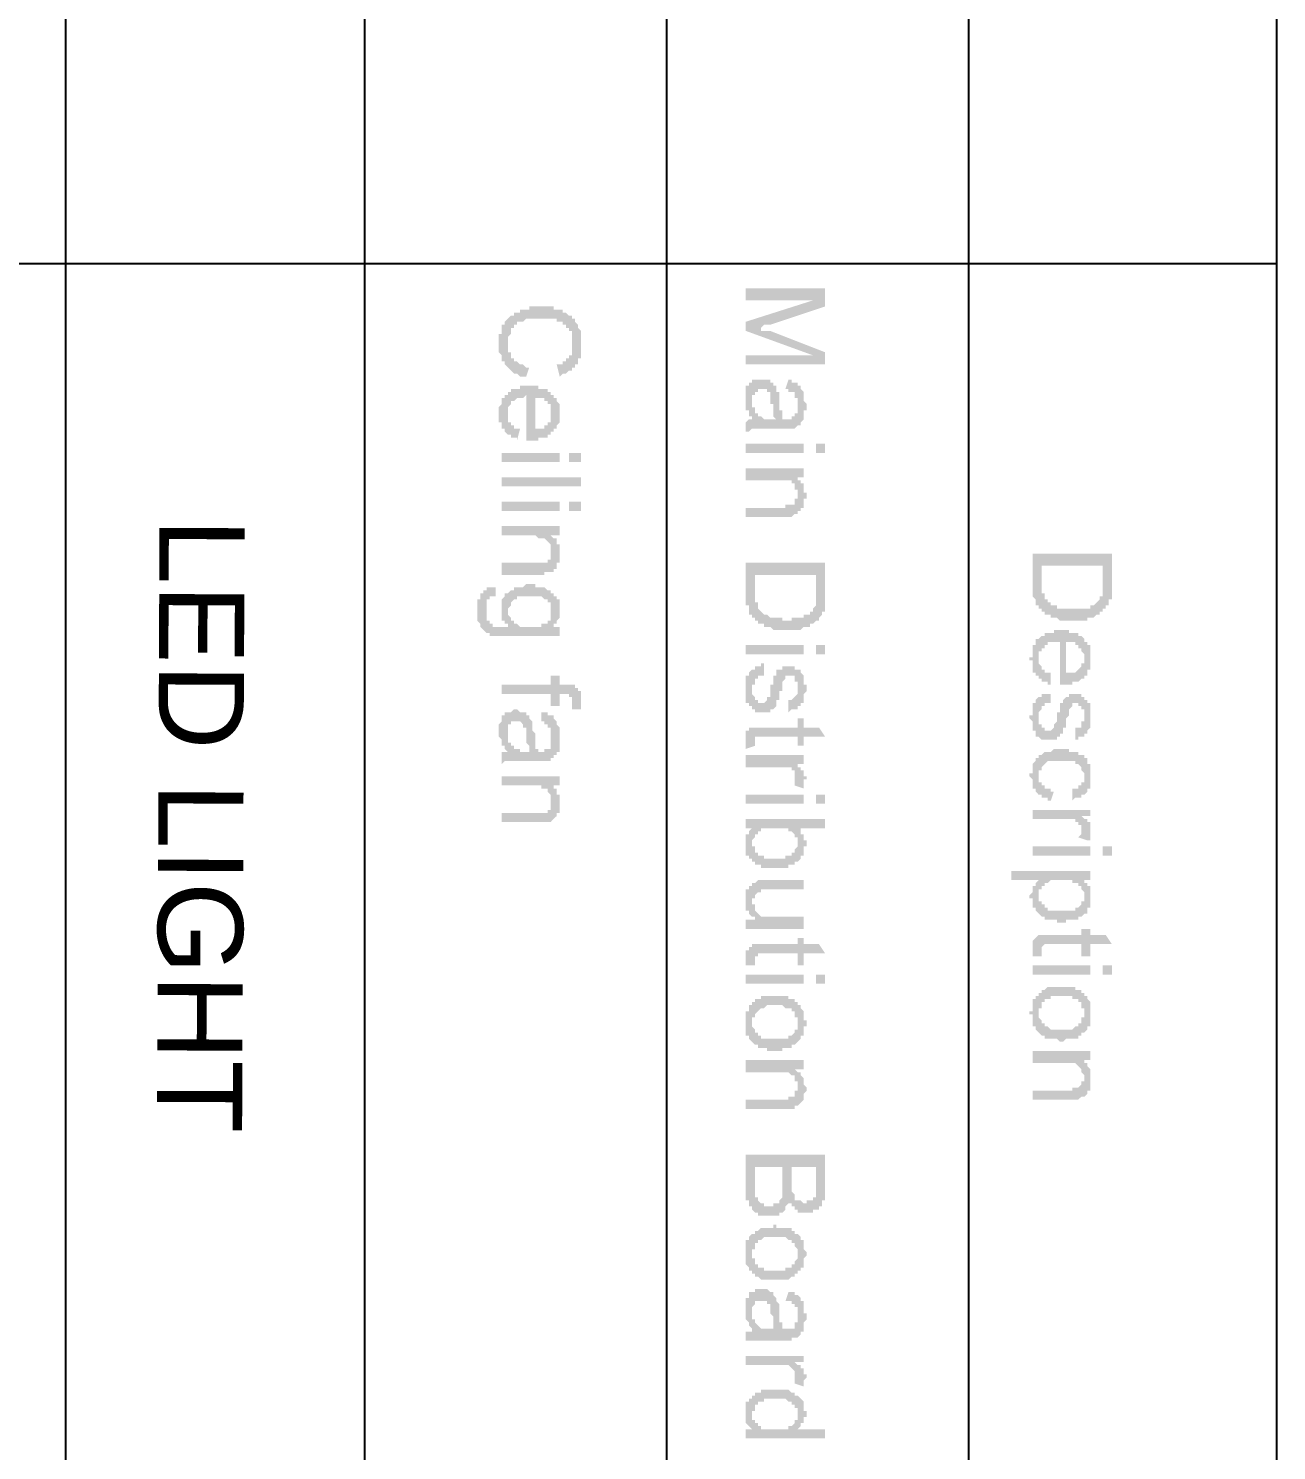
# Model space of a CAD drawing. Header units: millimetres. Extents: x 0 to 1189, y 5 to 846.
# Drawn here: x 921.5 to 1003.1, y 649.1 to 742 of the extents above; entities that cross this region are included whole.
import ezdxf

# ---------------------------------------------------------------- set-up
doc = ezdxf.new("R2010")
doc.units = ezdxf.units.MM
doc.header["$LTSCALE"] = 12
doc.styles.add('Arial$001H0', font='arial.ttf')

msp = doc.modelspace()

# ---------------------------------------------------------------- hatches: boundary and pattern name
at = {"true_color": 0x000007}
for points in [[(968.369, 725.024), (973.551, 725.024), (973.551, 723.828), (969.963, 722.631), (969.764, 722.631), (969.565, 722.631), (969.365, 722.432), (969.166, 722.432), (969.365, 722.432), (969.365, 722.233), (969.565, 722.233), (969.764, 722.233), (969.963, 722.233), (973.551, 720.837), (973.551, 720.04), (968.369, 720.04), (968.369, 720.638), (972.754, 720.638), (968.369, 722.233), (968.369, 722.831), (972.754, 724.226), (968.369, 724.226)], [(954.216, 719.841), (954.016, 719.243), (953.817, 719.243), (953.618, 719.243), (953.418, 719.442), (953.219, 719.442), (953.02, 719.641), (952.82, 719.841), (952.621, 720.04), (952.621, 720.239), (952.422, 720.239), (952.422, 720.439), (952.422, 720.638), (952.222, 720.837), (952.222, 721.037), (952.222, 721.236), (952.222, 721.435), (952.222, 721.635), (952.222, 721.834), (952.222, 722.033), (952.422, 722.033), (952.422, 722.233), (952.422, 722.432), (952.422, 722.631), (952.621, 722.631), (952.621, 722.831), (952.82, 723.03), (953.02, 723.229), (953.219, 723.229), (953.219, 723.429), (953.418, 723.429), (953.618, 723.429), (953.618, 723.628), (953.817, 723.628), (954.016, 723.628), (954.216, 723.628), (954.216, 723.828), (954.415, 723.828), (954.614, 723.828), (954.814, 723.828), (955.013, 723.828), (955.212, 723.828), (955.412, 723.828), (955.611, 723.828), (955.81, 723.828), (955.81, 723.628), (956.01, 723.628), (956.209, 723.628), (956.408, 723.628), (956.408, 723.429), (956.608, 723.429), (956.807, 723.229), (957.006, 723.229), (957.006, 723.03), (957.206, 723.03), (957.206, 722.831), (957.405, 722.631), (957.405, 722.432), (957.604, 722.233), (957.604, 722.033), (957.604, 721.834), (957.604, 721.635), (957.604, 721.435), (957.604, 721.236), (957.604, 721.037), (957.604, 720.837), (957.604, 720.638), (957.604, 720.439), (957.405, 720.439), (957.405, 720.239), (957.405, 720.04), (957.206, 720.04), (957.206, 719.841), (957.006, 719.841), (957.006, 719.641), (956.807, 719.641), (956.608, 719.442), (956.408, 719.442), (956.209, 719.243), (956.01, 720.04), (956.209, 720.04), (956.408, 720.04), (956.408, 720.239), (956.608, 720.239), (956.608, 720.439), (956.807, 720.439), (956.807, 720.638), (957.006, 720.638), (957.006, 720.837), (957.006, 721.037), (957.006, 721.236), (957.006, 721.435), (957.006, 721.635), (957.006, 721.834), (957.006, 722.033), (957.006, 722.233), (956.807, 722.233), (956.807, 722.432), (956.608, 722.432), (956.608, 722.631), (956.408, 722.631), (956.408, 722.831), (956.209, 722.831), (956.01, 722.831), (956.01, 723.03), (955.81, 723.03), (955.611, 723.03), (955.412, 723.03), (955.212, 723.03), (955.013, 723.03), (954.814, 723.03), (954.614, 723.03), (954.415, 723.03), (954.216, 723.03), (954.016, 723.03), (953.817, 722.831), (953.618, 722.831), (953.418, 722.831), (953.418, 722.631), (953.219, 722.631), (953.219, 722.432), (953.02, 722.432), (953.02, 722.233), (953.02, 722.033), (952.82, 721.834), (952.82, 721.635), (952.82, 721.435), (952.82, 721.236), (952.82, 721.037), (952.82, 720.837), (953.02, 720.837), (953.02, 720.638), (953.02, 720.439), (953.219, 720.439), (953.219, 720.239), (953.418, 720.239), (953.618, 720.04), (953.817, 720.04), (954.016, 719.841)], [(968.369, 713.263), (972.156, 713.263), (972.156, 712.665), (971.558, 712.665), (971.757, 712.665), (971.757, 712.465), (971.957, 712.465), (971.957, 712.266), (972.156, 712.266), (972.156, 712.067), (972.156, 711.867), (972.156, 711.668), (972.355, 711.668), (972.355, 711.469), (972.355, 711.269), (972.156, 711.269), (972.156, 711.07), (972.156, 710.871), (972.156, 710.671), (971.957, 710.671), (971.957, 710.472), (971.757, 710.472), (971.757, 710.273), (971.558, 710.273), (971.359, 710.073), (971.159, 710.073), (970.96, 710.073), (970.761, 710.073), (968.369, 710.073), (968.369, 710.671), (970.761, 710.671), (970.96, 710.671), (970.96, 710.871), (971.159, 710.871), (971.359, 710.871), (971.558, 710.871), (971.558, 711.07), (971.558, 711.269), (971.757, 711.269), (971.757, 711.469), (971.757, 711.668), (971.757, 711.867), (971.558, 711.867), (971.558, 712.067), (971.558, 712.266), (971.359, 712.266), (971.359, 712.465), (971.159, 712.465), (970.96, 712.465), (970.761, 712.465), (970.561, 712.465), (970.362, 712.465), (968.369, 712.465)], [(952.422, 712.665), (957.604, 712.665), (957.604, 712.067), (952.422, 712.067)], [(952.422, 709.475), (956.209, 709.475), (956.209, 708.877), (955.611, 708.877), (955.81, 708.678), (956.01, 708.678), (956.01, 708.478), (956.01, 708.279), (956.209, 708.279), (956.209, 708.08), (956.209, 707.88), (956.209, 707.681), (956.209, 707.482), (956.209, 707.282), (956.209, 707.083), (956.01, 707.083), (956.01, 706.884), (956.01, 706.684), (955.81, 706.684), (955.81, 706.485), (955.611, 706.485), (955.412, 706.485), (955.212, 706.485), (955.212, 706.286), (955.013, 706.286), (954.814, 706.286), (954.614, 706.286), (952.422, 706.286), (952.422, 707.083), (954.614, 707.083), (954.814, 707.083), (955.013, 707.083), (955.212, 707.083), (955.412, 707.083), (955.412, 707.282), (955.611, 707.282), (955.611, 707.482), (955.611, 707.681), (955.611, 707.88), (955.611, 708.08), (955.611, 708.279), (955.412, 708.478), (955.212, 708.678), (955.013, 708.678), (954.814, 708.678), (954.614, 708.877), (954.415, 708.877), (952.422, 708.877)], [(952.422, 699.11), (955.611, 699.11), (955.611, 699.708), (956.209, 699.708), (956.209, 699.11), (956.608, 699.11), (956.807, 699.11), (957.006, 699.11), (957.206, 699.11), (957.206, 698.91), (957.405, 698.91), (957.405, 698.711), (957.604, 698.711), (957.604, 698.512), (957.604, 698.312), (957.604, 698.113), (957.604, 697.914), (957.604, 697.714), (957.604, 697.515), (957.006, 697.515), (957.006, 697.714), (957.006, 697.914), (957.006, 698.113), (957.006, 698.312), (956.807, 698.312), (956.807, 698.512), (956.608, 698.512), (956.408, 698.512), (956.209, 698.512), (956.209, 697.714), (955.611, 697.714), (955.611, 698.512), (952.422, 698.512)], [(969.565, 700.505), (969.565, 699.708), (969.365, 699.708), (969.166, 699.708), (969.166, 699.508), (968.967, 699.508), (968.967, 699.309), (968.967, 699.11), (968.767, 699.11), (968.767, 698.91), (968.767, 698.711), (968.767, 698.512), (968.967, 698.312), (968.967, 698.113), (969.166, 698.113), (969.166, 697.914), (969.365, 697.914), (969.565, 697.914), (969.764, 698.113), (969.764, 698.312), (969.963, 698.312), (969.963, 698.512), (969.963, 698.711), (969.963, 698.91), (969.963, 699.11), (970.163, 699.11), (970.163, 699.309), (970.163, 699.508), (970.163, 699.708), (970.362, 699.708), (970.362, 699.907), (970.362, 700.106), (970.561, 700.106), (970.761, 700.106), (970.761, 700.306), (970.96, 700.306), (971.159, 700.306), (971.359, 700.306), (971.558, 700.306), (971.558, 700.106), (971.757, 700.106), (971.957, 700.106), (971.957, 699.907), (972.156, 699.708), (972.156, 699.508), (972.156, 699.309), (972.156, 699.11), (972.355, 699.11), (972.355, 698.91), (972.355, 698.711), (972.156, 698.512), (972.156, 698.312), (972.156, 698.113), (972.156, 697.914), (971.957, 697.914), (971.957, 697.714), (971.757, 697.714), (971.757, 697.515), (971.558, 697.515), (971.359, 697.515), (971.159, 697.316), (971.159, 698.113), (971.359, 698.113), (971.558, 698.312), (971.757, 698.512), (971.757, 698.711), (971.757, 698.91), (971.757, 699.11), (971.757, 699.309), (971.558, 699.309), (971.558, 699.508), (971.558, 699.708), (971.359, 699.708), (971.159, 699.708), (970.96, 699.708), (970.96, 699.508), (970.761, 699.309), (970.761, 699.11), (970.761, 698.91), (970.761, 698.711), (970.561, 698.711), (970.561, 698.512), (970.561, 698.312), (970.561, 698.113), (970.362, 698.113), (970.362, 697.914), (970.362, 697.714), (970.163, 697.515), (969.963, 697.515), (969.963, 697.316), (969.764, 697.316), (969.565, 697.316), (969.365, 697.316), (969.166, 697.316), (968.967, 697.316), (968.967, 697.515), (968.767, 697.515), (968.767, 697.714), (968.568, 697.714), (968.568, 697.914), (968.369, 697.914), (968.369, 698.113), (968.369, 698.312), (968.369, 698.512), (968.369, 698.711), (968.369, 698.91), (968.369, 699.11), (968.369, 699.309), (968.369, 699.508), (968.369, 699.708), (968.568, 699.708), (968.568, 699.907), (968.767, 700.106), (968.967, 700.106), (968.967, 700.306), (969.166, 700.306), (969.365, 700.306), (969.365, 700.505)], [(988.302, 698.512), (988.302, 697.914), (988.103, 697.914), (987.904, 697.914), (987.904, 697.714), (987.704, 697.714), (987.704, 697.515), (987.505, 697.316), (987.505, 697.116), (987.505, 696.917), (987.505, 696.718), (987.505, 696.518), (987.704, 696.518), (987.704, 696.319), (987.904, 696.319), (987.904, 696.12), (988.103, 696.12), (988.302, 696.12), (988.502, 696.319), (988.502, 696.518), (988.701, 696.718), (988.701, 696.917), (988.701, 697.116), (988.701, 697.316), (988.9, 697.316), (988.9, 697.515), (988.9, 697.714), (988.9, 697.914), (989.1, 697.914), (989.1, 698.113), (989.299, 698.312), (989.498, 698.312), (989.498, 698.512), (989.698, 698.512), (989.897, 698.512), (990.096, 698.512), (990.296, 698.512), (990.296, 698.312), (990.495, 698.312), (990.495, 698.113), (990.694, 698.113), (990.694, 697.914), (990.894, 697.914), (990.894, 697.714), (990.894, 697.515), (990.894, 697.316), (990.894, 697.116), (990.894, 696.917), (990.894, 696.718), (990.894, 696.518), (990.894, 696.319), (990.694, 696.12), (990.694, 695.92), (990.495, 695.92), (990.495, 695.721), (990.296, 695.721), (990.096, 695.721), (990.096, 695.522), (989.897, 695.522), (989.897, 696.319), (990.096, 696.319), (990.296, 696.319), (990.296, 696.518), (990.296, 696.718), (990.495, 696.718), (990.495, 696.917), (990.495, 697.116), (990.495, 697.316), (990.495, 697.515), (990.296, 697.515), (990.296, 697.714), (990.096, 697.714), (990.096, 697.914), (989.897, 697.914), (989.698, 697.914), (989.698, 697.714), (989.498, 697.515), (989.498, 697.316), (989.498, 697.116), (989.299, 696.917), (989.299, 696.718), (989.299, 696.518), (989.299, 696.319), (989.1, 696.319), (989.1, 696.12), (989.1, 695.92), (988.9, 695.92), (988.9, 695.721), (988.701, 695.721), (988.701, 695.522), (988.502, 695.522), (988.302, 695.522), (988.103, 695.522), (987.904, 695.522), (987.704, 695.522), (987.505, 695.721), (987.306, 695.721), (987.306, 695.92), (987.306, 696.12), (987.106, 696.12), (987.106, 696.319), (987.106, 696.518), (987.106, 696.718), (986.907, 696.917), (986.907, 697.116), (987.106, 697.116), (987.106, 697.316), (987.106, 697.515), (987.106, 697.714), (987.106, 697.914), (987.306, 697.914), (987.306, 698.113), (987.505, 698.312), (987.704, 698.312), (987.704, 698.512), (987.904, 698.512), (988.103, 698.512)], [(968.967, 695.123), (968.369, 694.924), (968.369, 695.123), (968.369, 695.322), (968.369, 695.522), (968.369, 695.721), (968.369, 695.92), (968.369, 696.12), (968.568, 696.12), (968.568, 696.319), (968.767, 696.319), (968.967, 696.319), (969.166, 696.319), (969.365, 696.319), (969.565, 696.319), (971.757, 696.319), (971.757, 696.917), (972.156, 696.917), (972.156, 696.319), (973.153, 696.319), (973.551, 695.721), (972.156, 695.721), (972.156, 695.123), (971.757, 695.123), (971.757, 695.721), (969.365, 695.721), (969.166, 695.721), (968.967, 695.721), (968.967, 695.522), (968.967, 695.322)], [(968.369, 694.525), (972.156, 694.525), (972.156, 693.927), (971.558, 693.927), (971.757, 693.927), (971.757, 693.727), (971.957, 693.727), (971.957, 693.528), (972.156, 693.528), (972.156, 693.329), (972.156, 693.129), (972.355, 693.129), (972.355, 692.93), (972.156, 692.93), (972.156, 692.731), (972.156, 692.531), (972.156, 692.332), (971.558, 692.531), (971.558, 692.731), (971.558, 692.93), (971.558, 693.129), (971.558, 693.329), (971.558, 693.528), (971.359, 693.528), (971.359, 693.727), (971.159, 693.727), (970.96, 693.727), (970.761, 693.727), (970.561, 693.727), (970.362, 693.727), (968.369, 693.727)], [(988.502, 692.133), (988.302, 691.535), (988.103, 691.535), (988.103, 691.734), (987.904, 691.734), (987.704, 691.734), (987.704, 691.933), (987.505, 691.933), (987.306, 692.133), (987.306, 692.332), (987.106, 692.332), (987.106, 692.531), (987.106, 692.731), (987.106, 692.93), (986.907, 693.129), (986.907, 693.329), (987.106, 693.329), (987.106, 693.528), (987.106, 693.727), (987.106, 693.927), (987.306, 694.126), (987.306, 694.325), (987.505, 694.325), (987.505, 694.525), (987.704, 694.525), (987.904, 694.724), (988.103, 694.724), (988.302, 694.724), (988.502, 694.923), (988.701, 694.923), (988.9, 694.923), (989.1, 694.923), (989.299, 694.923), (989.498, 694.923), (989.498, 694.724), (989.698, 694.724), (989.897, 694.724), (990.096, 694.724), (990.096, 694.525), (990.296, 694.525), (990.495, 694.525), (990.495, 694.325), (990.694, 694.325), (990.694, 694.126), (990.694, 693.927), (990.894, 693.927), (990.894, 693.727), (990.894, 693.528), (990.894, 693.329), (990.894, 693.129), (990.894, 692.93), (990.894, 692.731), (990.894, 692.531), (990.894, 692.332), (990.694, 692.332), (990.694, 692.133), (990.495, 691.933), (990.296, 691.933), (990.296, 691.734), (990.096, 691.734), (989.897, 691.734), (989.698, 691.535), (989.698, 692.332), (989.897, 692.332), (990.096, 692.332), (990.096, 692.531), (990.296, 692.531), (990.296, 692.731), (990.495, 692.731), (990.495, 692.93), (990.495, 693.129), (990.495, 693.329), (990.296, 693.528), (990.296, 693.727), (990.096, 693.927), (989.897, 693.927), (989.897, 694.126), (989.698, 694.126), (989.498, 694.126), (989.299, 694.126), (989.1, 694.126), (988.9, 694.126), (988.701, 694.126), (988.502, 694.126), (988.302, 694.126), (988.103, 694.126), (987.904, 693.927), (987.704, 693.727), (987.704, 693.528), (987.505, 693.528), (987.505, 693.329), (987.505, 693.129), (987.505, 692.93), (987.505, 692.731), (987.704, 692.731), (987.704, 692.531), (987.904, 692.531), (987.904, 692.332), (988.103, 692.332), (988.302, 692.332), (988.302, 692.133)], [(952.422, 693.129), (956.209, 693.129), (956.209, 692.531), (955.611, 692.531), (955.81, 692.531), (955.81, 692.332), (956.01, 692.332), (956.01, 692.133), (956.01, 691.933), (956.209, 691.933), (956.209, 691.734), (956.209, 691.535), (956.209, 691.335), (956.209, 691.136), (956.209, 690.937), (956.209, 690.737), (956.01, 690.737), (956.01, 690.538), (955.81, 690.339), (955.611, 690.139), (955.412, 690.139), (955.212, 690.139), (955.013, 690.139), (954.814, 690.139), (954.614, 690.139), (952.422, 690.139), (952.422, 690.737), (954.614, 690.737), (954.814, 690.737), (955.013, 690.737), (955.212, 690.737), (955.412, 690.737), (955.412, 690.937), (955.611, 690.937), (955.611, 691.136), (955.611, 691.335), (955.611, 691.535), (955.611, 691.734), (955.611, 691.933), (955.412, 692.133), (955.412, 692.332), (955.212, 692.332), (955.013, 692.332), (955.013, 692.531), (954.814, 692.531), (954.614, 692.531), (954.415, 692.531), (952.422, 692.531)], [(987.106, 690.937), (990.894, 690.937), (990.894, 690.538), (990.296, 690.538), (990.495, 690.339), (990.694, 690.339), (990.694, 690.139), (990.894, 690.139), (990.894, 689.94), (990.894, 689.741), (990.894, 689.541), (990.894, 689.342), (990.894, 689.143), (990.894, 688.943), (990.694, 688.943), (990.096, 689.143), (990.296, 689.342), (990.296, 689.541), (990.296, 689.741), (990.296, 689.94), (990.096, 689.94), (990.096, 690.139), (989.897, 690.139), (989.897, 690.339), (989.698, 690.339), (989.498, 690.339), (989.299, 690.339), (989.1, 690.339), (987.106, 690.339)], [(968.369, 683.761), (968.967, 683.761), (968.967, 683.96), (968.767, 683.96), (968.568, 684.159), (968.568, 684.359), (968.369, 684.359), (968.369, 684.558), (968.369, 684.757), (968.369, 684.957), (968.369, 685.156), (968.369, 685.355), (968.369, 685.555), (968.369, 685.754), (968.568, 685.754), (968.568, 685.953), (968.767, 685.953), (968.767, 686.153), (968.967, 686.153), (969.166, 686.352), (969.365, 686.352), (969.565, 686.352), (969.764, 686.352), (972.156, 686.352), (972.156, 685.754), (970.163, 685.754), (969.963, 685.754), (969.764, 685.754), (969.565, 685.754), (969.365, 685.754), (969.365, 685.555), (969.166, 685.555), (968.967, 685.355), (968.967, 685.156), (968.767, 685.156), (968.767, 684.957), (968.767, 684.757), (968.967, 684.757), (968.967, 684.558), (968.967, 684.359), (969.166, 684.159), (969.365, 683.96), (969.565, 683.96), (969.764, 683.96), (969.963, 683.96), (970.163, 683.96), (972.156, 683.96), (972.156, 683.163), (968.369, 683.163)], [(987.704, 681.369), (987.106, 681.369), (987.106, 681.568), (987.106, 681.767), (987.106, 681.967), (987.106, 682.166), (987.106, 682.365), (987.306, 682.565), (987.505, 682.764), (987.704, 682.764), (987.904, 682.764), (988.103, 682.764), (990.296, 682.764), (990.296, 683.163), (990.894, 683.163), (990.894, 682.764), (991.89, 682.764), (992.289, 682.166), (990.894, 682.166), (990.894, 681.369), (990.296, 681.369), (990.296, 682.166), (988.103, 682.166), (987.904, 682.166), (987.704, 681.967), (987.704, 681.767), (987.704, 681.568)], [(968.967, 680.77), (968.369, 680.77), (968.369, 680.97), (968.369, 681.169), (968.369, 681.369), (968.369, 681.568), (968.369, 681.767), (968.568, 681.767), (968.568, 681.967), (968.767, 681.967), (968.767, 682.166), (968.967, 682.166), (969.166, 682.166), (969.365, 682.166), (969.565, 682.166), (971.757, 682.166), (971.757, 682.565), (972.156, 682.565), (972.156, 682.166), (973.153, 682.166), (973.551, 681.568), (972.156, 681.568), (972.156, 680.77), (971.757, 680.77), (971.757, 681.568), (969.365, 681.568), (969.166, 681.568), (969.166, 681.369), (968.967, 681.369), (968.967, 681.169), (968.967, 680.97)], [(987.106, 675.189), (990.894, 675.189), (990.894, 674.591), (990.296, 674.591), (990.495, 674.591), (990.495, 674.392), (990.694, 674.392), (990.694, 674.192), (990.894, 673.993), (990.894, 673.794), (990.894, 673.594), (990.894, 673.395), (990.894, 673.196), (990.894, 672.996), (990.894, 672.797), (990.894, 672.598), (990.694, 672.598), (990.694, 672.398), (990.495, 672.199), (990.296, 672.199), (990.096, 672), (989.897, 672), (989.698, 672), (989.498, 672), (987.106, 672), (987.106, 672.598), (989.498, 672.598), (989.698, 672.598), (989.698, 672.797), (989.897, 672.797), (990.096, 672.797), (990.296, 672.996), (990.296, 673.196), (990.495, 673.196), (990.495, 673.395), (990.495, 673.594), (990.296, 673.794), (990.296, 673.993), (990.096, 674.192), (989.897, 674.392), (989.698, 674.392), (989.498, 674.392), (989.299, 674.392), (989.1, 674.392), (987.106, 674.392)], [(968.369, 674.591), (972.156, 674.591), (972.156, 673.993), (971.558, 673.993), (971.757, 673.794), (971.957, 673.794), (971.957, 673.594), (972.156, 673.395), (972.156, 673.196), (972.156, 672.996), (972.355, 672.797), (972.355, 672.598), (972.156, 672.398), (972.156, 672.199), (972.156, 672), (971.957, 671.8), (971.757, 671.601), (971.558, 671.601), (971.558, 671.402), (971.359, 671.402), (971.159, 671.402), (970.96, 671.402), (970.761, 671.402), (968.369, 671.402), (968.369, 672), (970.761, 672), (970.96, 672), (971.159, 672), (971.159, 672.199), (971.359, 672.199), (971.558, 672.199), (971.558, 672.398), (971.558, 672.598), (971.757, 672.598), (971.757, 672.797), (971.757, 672.996), (971.757, 673.196), (971.558, 673.196), (971.558, 673.395), (971.558, 673.594), (971.359, 673.594), (971.159, 673.794), (970.96, 673.794), (970.761, 673.794), (970.561, 673.794), (970.362, 673.794), (968.369, 673.794)], [(968.369, 655.255), (972.156, 655.255), (972.156, 654.857), (971.558, 654.857), (971.757, 654.657), (971.957, 654.657), (971.957, 654.458), (972.156, 654.458), (972.156, 654.259), (972.156, 654.059), (972.355, 654.059), (972.355, 653.86), (972.156, 653.661), (972.156, 653.461), (972.156, 653.262), (971.558, 653.461), (971.558, 653.661), (971.558, 653.86), (971.558, 654.059), (971.558, 654.259), (971.359, 654.458), (971.159, 654.657), (970.96, 654.657), (970.761, 654.657), (970.561, 654.657), (970.362, 654.657), (968.369, 654.657)]]:
    msp.add_hatch(color=7, dxfattribs=at).paths.add_polyline_path(points)
h = msp.add_hatch(color=7, dxfattribs=at)
h.paths.add_polyline_path([(953.618, 715.854), (953.418, 715.057), (953.418, 715.256), (953.219, 715.256), (953.02, 715.256), (953.02, 715.455), (952.82, 715.455), (952.621, 715.655), (952.621, 715.854), (952.422, 715.854), (952.422, 716.053), (952.422, 716.253), (952.222, 716.253), (952.222, 716.452), (952.222, 716.651), (952.222, 716.851), (952.222, 717.05), (952.222, 717.249), (952.422, 717.449), (952.422, 717.648), (952.422, 717.847), (952.621, 717.847), (952.621, 718.047), (952.82, 718.047), (952.82, 718.246), (953.02, 718.246), (953.02, 718.445), (953.219, 718.445), (953.418, 718.445), (953.618, 718.445), (953.618, 718.645), (953.817, 718.645), (954.016, 718.645), (954.216, 718.645), (954.415, 718.645), (954.614, 718.645), (954.814, 718.645), (954.814, 718.445), (955.013, 718.445), (955.212, 718.445), (955.412, 718.445), (955.412, 718.246), (955.611, 718.246), (955.611, 718.047), (955.81, 718.047), (955.81, 717.847), (956.01, 717.847), (956.01, 717.648), (956.209, 717.449), (956.209, 717.249), (956.209, 717.05), (956.209, 716.851), (956.209, 716.651), (956.209, 716.452), (956.209, 716.253), (956.01, 716.053), (956.01, 715.854), (955.81, 715.854), (955.81, 715.655), (955.611, 715.655), (955.611, 715.455), (955.412, 715.455), (955.412, 715.256), (955.212, 715.256), (955.013, 715.256), (954.814, 715.256), (954.814, 715.057), (954.614, 715.057), (954.415, 715.057), (954.216, 715.057), (954.016, 715.057), (954.016, 718.047), (953.817, 717.847), (953.618, 717.847), (953.418, 717.847), (953.219, 717.648), (953.02, 717.648), (953.02, 717.449), (952.82, 717.249), (952.82, 717.05), (952.82, 716.851), (952.82, 716.651), (952.82, 716.452), (952.82, 716.253), (953.02, 716.253), (953.02, 716.053), (953.219, 716.053), (953.219, 715.854), (953.418, 715.854)])
h.paths.add_polyline_path([(954.614, 717.847), (954.614, 715.854), (954.814, 715.854), (955.013, 715.854), (955.212, 715.854), (955.212, 716.053), (955.412, 716.053), (955.412, 716.253), (955.611, 716.253), (955.611, 716.452), (955.611, 716.651), (955.611, 716.851), (955.611, 717.05), (955.611, 717.249), (955.611, 717.449), (955.412, 717.449), (955.412, 717.648), (955.212, 717.648), (955.212, 717.847), (955.013, 717.847), (954.814, 717.847)])
h = msp.add_hatch(color=7, dxfattribs=at)
h.paths.add_polyline_path([(968.767, 716.452), (968.767, 716.651), (968.568, 716.651), (968.568, 716.851), (968.568, 717.05), (968.369, 717.05), (968.369, 717.249), (968.369, 717.449), (968.369, 717.648), (968.369, 717.847), (968.369, 718.047), (968.369, 718.246), (968.369, 718.445), (968.369, 718.645), (968.568, 718.645), (968.568, 718.844), (968.767, 718.844), (968.767, 719.043), (968.967, 719.043), (969.166, 719.043), (969.365, 719.043), (969.565, 719.043), (969.764, 719.043), (969.963, 719.043), (969.963, 718.844), (970.163, 718.844), (970.163, 718.645), (970.362, 718.645), (970.362, 718.445), (970.362, 718.246), (970.561, 718.246), (970.561, 718.047), (970.561, 717.847), (970.561, 717.648), (970.561, 717.449), (970.561, 717.249), (970.561, 717.05), (970.761, 717.05), (970.761, 716.851), (970.761, 716.651), (970.761, 716.452), (970.96, 716.452), (971.159, 716.452), (971.359, 716.452), (971.359, 716.651), (971.558, 716.651), (971.558, 716.851), (971.757, 716.851), (971.757, 717.05), (971.757, 717.249), (971.757, 717.449), (971.757, 717.648), (971.757, 717.847), (971.558, 717.847), (971.558, 718.047), (971.558, 718.246), (971.359, 718.246), (971.159, 718.246), (971.159, 718.445), (970.96, 718.445), (971.159, 719.043), (971.359, 719.043), (971.359, 718.844), (971.558, 718.844), (971.757, 718.844), (971.757, 718.645), (971.957, 718.645), (971.957, 718.445), (972.156, 718.246), (972.156, 718.047), (972.156, 717.847), (972.156, 717.648), (972.355, 717.449), (972.355, 717.249), (972.355, 717.05), (972.156, 717.05), (972.156, 716.851), (972.156, 716.651), (972.156, 716.452), (971.957, 716.253), (971.957, 716.053), (971.757, 716.053), (971.558, 715.854), (971.359, 715.854), (971.159, 715.854), (970.96, 715.854), (970.761, 715.854), (969.963, 715.854), (969.764, 715.854), (969.565, 715.854), (969.365, 715.854), (969.166, 715.854), (968.967, 715.854), (968.767, 715.854), (968.568, 715.655), (968.369, 715.655), (968.369, 716.253), (968.568, 716.452)])
h.paths.add_polyline_path([(970.362, 716.452), (970.163, 716.651), (970.163, 716.851), (970.163, 717.05), (970.163, 717.249), (970.163, 717.449), (969.963, 717.449), (969.963, 717.648), (969.963, 717.847), (969.963, 718.047), (969.963, 718.246), (969.764, 718.246), (969.764, 718.445), (969.565, 718.445), (969.365, 718.445), (969.166, 718.445), (969.166, 718.246), (968.967, 718.246), (968.967, 718.047), (968.767, 718.047), (968.767, 717.847), (968.767, 717.648), (968.767, 717.449), (968.767, 717.249), (968.967, 717.249), (968.967, 717.05), (968.967, 716.851), (969.166, 716.851), (969.166, 716.651), (969.365, 716.651), (969.565, 716.452), (969.764, 716.452), (969.963, 716.452)])
h = msp.add_hatch(color=7, dxfattribs=at)
h.paths.add_polyline_path([(972.953, 714.857), (973.551, 714.857), (973.551, 714.259), (972.953, 714.259)])
h.paths.add_polyline_path([(968.369, 714.857), (972.156, 714.857), (972.156, 714.259), (968.369, 714.259)])
h = msp.add_hatch(color=7, dxfattribs=at)
h.paths.add_polyline_path([(956.807, 714.259), (957.604, 714.259), (957.604, 713.661), (956.807, 713.661)])
h.paths.add_polyline_path([(952.422, 714.259), (956.209, 714.259), (956.209, 713.661), (952.422, 713.661)])
h = msp.add_hatch(color=7, dxfattribs=at)
h.paths.add_polyline_path([(956.807, 711.07), (957.604, 711.07), (957.604, 710.472), (956.807, 710.472)])
h.paths.add_polyline_path([(952.422, 711.07), (956.209, 711.07), (956.209, 710.472), (952.422, 710.472)])
h = msp.add_hatch(color=7, dxfattribs=at)
h.paths.add_polyline_path([(987.106, 707.681), (992.289, 707.681), (992.289, 705.887), (992.289, 705.688), (992.289, 705.488), (992.289, 705.289), (992.289, 705.09), (992.289, 704.89), (992.289, 704.691), (992.09, 704.691), (992.09, 704.492), (992.09, 704.292), (991.89, 704.292), (991.89, 704.093), (991.691, 704.093), (991.691, 703.894), (991.492, 703.894), (991.492, 703.694), (991.292, 703.694), (991.093, 703.495), (990.894, 703.495), (990.694, 703.495), (990.694, 703.296), (990.495, 703.296), (990.296, 703.296), (990.096, 703.296), (989.897, 703.296), (989.698, 703.296), (989.498, 703.296), (989.299, 703.296), (989.1, 703.296), (988.9, 703.296), (988.701, 703.495), (988.502, 703.495), (988.302, 703.495), (988.302, 703.694), (988.103, 703.694), (987.904, 703.694), (987.904, 703.894), (987.704, 703.894), (987.704, 704.093), (987.505, 704.093), (987.505, 704.292), (987.306, 704.292), (987.306, 704.492), (987.306, 704.691), (987.106, 704.89), (987.106, 705.09), (987.106, 705.289), (987.106, 705.488), (987.106, 705.688)])
h.paths.add_polyline_path([(987.704, 706.884), (987.704, 705.887), (987.704, 705.688), (987.704, 705.488), (987.704, 705.289), (987.704, 705.09), (987.904, 705.09), (987.904, 704.89), (987.904, 704.691), (988.103, 704.691), (988.103, 704.492), (988.302, 704.492), (988.302, 704.292), (988.502, 704.292), (988.701, 704.292), (988.701, 704.093), (988.9, 704.093), (989.1, 704.093), (989.299, 704.093), (989.498, 704.093), (989.698, 704.093), (989.897, 704.093), (990.096, 704.093), (990.296, 704.093), (990.495, 704.093), (990.694, 704.093), (990.894, 704.093), (990.894, 704.292), (991.093, 704.292), (991.292, 704.492), (991.492, 704.691), (991.492, 704.89), (991.691, 704.89), (991.691, 705.09), (991.691, 705.289), (991.691, 705.488), (991.691, 705.688), (991.691, 705.887), (991.691, 706.884)])
h = msp.add_hatch(color=7, dxfattribs=at)
h.paths.add_polyline_path([(968.369, 707.083), (973.551, 707.083), (973.551, 705.289), (973.551, 705.09), (973.551, 704.89), (973.551, 704.691), (973.551, 704.492), (973.551, 704.292), (973.551, 704.093), (973.551, 703.894), (973.352, 703.894), (973.352, 703.694), (973.153, 703.495), (973.153, 703.296), (972.953, 703.296), (972.754, 703.096), (972.555, 703.096), (972.555, 702.897), (972.355, 702.897), (972.156, 702.897), (971.957, 702.698), (971.757, 702.698), (971.558, 702.698), (971.359, 702.698), (971.159, 702.698), (970.96, 702.698), (970.761, 702.698), (970.561, 702.698), (970.362, 702.698), (970.163, 702.698), (969.963, 702.897), (969.764, 702.897), (969.565, 702.897), (969.565, 703.096), (969.365, 703.096), (969.166, 703.096), (969.166, 703.296), (968.967, 703.296), (968.967, 703.495), (968.767, 703.495), (968.767, 703.694), (968.568, 703.694), (968.568, 703.894), (968.568, 704.093), (968.568, 704.292), (968.369, 704.292), (968.369, 704.492), (968.369, 704.691), (968.369, 704.89), (968.369, 705.09)])
h.paths.add_polyline_path([(968.967, 706.286), (968.967, 705.289), (968.967, 705.09), (968.967, 704.89), (968.967, 704.691), (968.967, 704.492), (969.166, 704.492), (969.166, 704.292), (969.166, 704.093), (969.365, 703.894), (969.565, 703.694), (969.764, 703.694), (969.963, 703.495), (970.163, 703.495), (970.362, 703.495), (970.561, 703.495), (970.761, 703.495), (970.761, 703.296), (970.96, 703.296), (971.159, 703.296), (971.359, 703.296), (971.359, 703.495), (971.558, 703.495), (971.757, 703.495), (971.957, 703.495), (972.156, 703.495), (972.156, 703.694), (972.355, 703.694), (972.555, 703.694), (972.555, 703.894), (972.754, 703.894), (972.754, 704.093), (972.953, 704.292), (972.953, 704.492), (972.953, 704.691), (972.953, 704.89), (972.953, 705.09), (972.953, 705.289), (972.953, 706.286)])
h = msp.add_hatch(color=7, dxfattribs=at)
h.paths.add_polyline_path([(952.023, 705.488), (952.023, 704.89), (951.824, 704.89), (951.624, 704.89), (951.624, 704.691), (951.425, 704.691), (951.425, 704.492), (951.425, 704.292), (951.425, 704.093), (951.425, 703.894), (951.425, 703.694), (951.425, 703.495), (951.425, 703.296), (951.624, 703.296), (951.624, 703.096), (951.824, 703.096), (951.824, 702.897), (952.023, 702.897), (952.222, 702.897), (952.422, 702.897), (952.621, 702.897), (952.82, 702.897), (952.82, 703.096), (952.621, 703.096), (952.621, 703.296), (952.422, 703.296), (952.422, 703.495), (952.422, 703.694), (952.422, 703.894), (952.422, 704.093), (952.422, 704.292), (952.422, 704.492), (952.422, 704.691), (952.621, 704.89), (952.621, 705.09), (952.82, 705.09), (953.02, 705.289), (953.219, 705.289), (953.219, 705.488), (953.418, 705.488), (953.618, 705.488), (953.817, 705.488), (954.016, 705.688), (954.216, 705.688), (954.415, 705.688), (954.614, 705.688), (954.614, 705.488), (954.814, 705.488), (955.013, 705.488), (955.212, 705.488), (955.412, 705.289), (955.611, 705.289), (955.611, 705.09), (955.81, 705.09), (955.81, 704.89), (956.01, 704.89), (956.01, 704.691), (956.209, 704.691), (956.209, 704.492), (956.209, 704.292), (956.209, 704.093), (956.209, 703.894), (956.209, 703.694), (956.209, 703.495), (956.01, 703.296), (956.01, 703.096), (955.81, 703.096), (955.81, 702.897), (955.611, 702.897), (956.209, 702.897), (956.209, 702.299), (952.82, 702.299), (952.621, 702.299), (952.422, 702.299), (952.222, 702.299), (952.023, 702.299), (951.824, 702.299), (951.624, 702.299), (951.624, 702.498), (951.425, 702.498), (951.226, 702.698), (951.026, 702.897), (951.026, 703.096), (950.827, 703.296), (950.827, 703.495), (950.827, 703.694), (950.827, 703.894), (950.827, 704.093), (950.827, 704.292), (950.827, 704.492), (950.827, 704.691), (951.026, 704.691), (951.026, 704.89), (951.026, 705.09), (951.226, 705.09), (951.226, 705.289), (951.425, 705.289), (951.425, 705.488), (951.624, 705.488), (951.824, 705.488)])
h.paths.add_polyline_path([(954.216, 704.89), (954.016, 704.89), (953.817, 704.89), (953.618, 704.89), (953.418, 704.89), (953.418, 704.691), (953.219, 704.691), (953.02, 704.492), (953.02, 704.292), (952.82, 704.093), (952.82, 703.894), (952.82, 703.694), (953.02, 703.495), (953.02, 703.296), (953.219, 703.296), (953.219, 703.096), (953.418, 703.096), (953.618, 702.897), (953.817, 702.897), (954.016, 702.897), (954.216, 702.897), (954.415, 702.897), (954.614, 702.897), (954.814, 702.897), (955.013, 702.897), (955.013, 703.096), (955.212, 703.096), (955.412, 703.096), (955.412, 703.296), (955.611, 703.296), (955.611, 703.495), (955.611, 703.694), (955.611, 703.894), (955.611, 704.093), (955.611, 704.292), (955.611, 704.492), (955.412, 704.492), (955.412, 704.691), (955.212, 704.691), (955.013, 704.89), (954.814, 704.89), (954.614, 704.89), (954.415, 704.89)])
h = msp.add_hatch(color=7, dxfattribs=at)
h.paths.add_polyline_path([(988.302, 699.907), (988.302, 699.11), (988.103, 699.11), (988.103, 699.309), (987.904, 699.309), (987.704, 699.309), (987.704, 699.508), (987.505, 699.508), (987.505, 699.708), (987.306, 699.708), (987.306, 699.907), (987.106, 699.907), (987.106, 700.106), (987.106, 700.306), (987.106, 700.505), (987.106, 700.704), (986.907, 700.704), (986.907, 700.904), (987.106, 700.904), (987.106, 701.103), (987.106, 701.302), (987.106, 701.502), (987.106, 701.701), (987.306, 701.701), (987.306, 701.9), (987.306, 702.1), (987.505, 702.1), (987.704, 702.299), (987.904, 702.299), (987.904, 702.498), (988.103, 702.498), (988.302, 702.498), (988.502, 702.498), (988.502, 702.698), (988.701, 702.698), (988.9, 702.698), (989.1, 702.698), (989.299, 702.698), (989.498, 702.698), (989.498, 702.498), (989.698, 702.498), (989.897, 702.498), (990.096, 702.498), (990.096, 702.299), (990.296, 702.299), (990.495, 702.1), (990.495, 701.9), (990.694, 701.9), (990.694, 701.701), (990.894, 701.701), (990.894, 701.502), (990.894, 701.302), (990.894, 701.103), (990.894, 700.904), (990.894, 700.704), (990.894, 700.505), (990.894, 700.306), (990.894, 700.106), (990.694, 700.106), (990.694, 699.907), (990.694, 699.708), (990.495, 699.708), (990.495, 699.508), (990.296, 699.508), (990.096, 699.309), (989.897, 699.309), (989.698, 699.309), (989.698, 699.11), (989.498, 699.11), (989.299, 699.11), (989.1, 699.11), (988.9, 699.11), (988.9, 701.9), (988.701, 701.9), (988.502, 701.9), (988.302, 701.9), (988.103, 701.9), (988.103, 701.701), (987.904, 701.701), (987.904, 701.502), (987.704, 701.502), (987.704, 701.302), (987.505, 701.302), (987.505, 701.103), (987.505, 700.904), (987.505, 700.704), (987.505, 700.505), (987.704, 700.306), (987.704, 700.106), (987.904, 700.106), (987.904, 699.907), (988.103, 699.907)])
h.paths.add_polyline_path([(989.299, 701.9), (989.299, 699.907), (989.498, 699.907), (989.698, 699.907), (989.897, 699.907), (990.096, 700.106), (990.296, 700.306), (990.296, 700.505), (990.495, 700.505), (990.495, 700.704), (990.495, 700.904), (990.495, 701.103), (990.296, 701.302), (990.296, 701.502), (990.096, 701.502), (990.096, 701.701), (989.897, 701.701), (989.897, 701.9), (989.698, 701.9), (989.498, 701.9)])
h = msp.add_hatch(color=7, dxfattribs=at)
h.paths.add_polyline_path([(972.953, 701.701), (973.551, 701.701), (973.551, 701.103), (972.953, 701.103)])
h.paths.add_polyline_path([(968.369, 701.701), (972.156, 701.701), (972.156, 701.103), (968.369, 701.103)])
h = msp.add_hatch(color=7, dxfattribs=at)
h.paths.add_polyline_path([(952.82, 694.724), (952.621, 694.924), (952.621, 695.123), (952.422, 695.123), (952.422, 695.322), (952.422, 695.522), (952.222, 695.721), (952.222, 695.92), (952.222, 696.12), (952.222, 696.319), (952.222, 696.518), (952.422, 696.718), (952.422, 696.917), (952.422, 697.116), (952.621, 697.116), (952.621, 697.316), (952.82, 697.316), (953.02, 697.316), (953.219, 697.515), (953.418, 697.515), (953.618, 697.316), (953.817, 697.316), (954.016, 697.316), (954.016, 697.116), (954.216, 697.116), (954.216, 696.917), (954.415, 696.718), (954.415, 696.518), (954.415, 696.319), (954.415, 696.12), (954.614, 695.92), (954.614, 695.721), (954.614, 695.522), (954.614, 695.322), (954.614, 695.123), (954.614, 694.924), (954.814, 694.924), (954.814, 694.724), (955.013, 694.724), (955.212, 694.724), (955.212, 694.924), (955.412, 694.924), (955.611, 694.924), (955.611, 695.123), (955.611, 695.322), (955.611, 695.522), (955.611, 695.721), (955.611, 695.92), (955.611, 696.12), (955.611, 696.319), (955.412, 696.319), (955.412, 696.518), (955.212, 696.518), (955.212, 696.718), (955.013, 696.718), (955.013, 697.316), (955.212, 697.316), (955.412, 697.316), (955.412, 697.116), (955.611, 697.116), (955.81, 697.116), (955.81, 696.917), (956.01, 696.718), (956.01, 696.518), (956.209, 696.319), (956.209, 696.12), (956.209, 695.92), (956.209, 695.721), (956.209, 695.522), (956.209, 695.322), (956.209, 695.123), (956.209, 694.924), (956.209, 694.724), (956.01, 694.724), (956.01, 694.525), (955.81, 694.525), (955.81, 694.326), (955.611, 694.326), (955.611, 694.126), (955.412, 694.126), (955.212, 694.126), (955.013, 694.126), (954.814, 694.126), (954.016, 694.126), (953.817, 694.126), (953.618, 694.126), (953.418, 694.126), (953.219, 694.126), (953.02, 694.126), (952.82, 694.126), (952.621, 694.126), (952.422, 693.927), (952.422, 694.525), (952.422, 694.724), (952.621, 694.724)])
h.paths.add_polyline_path([(954.216, 694.724), (954.216, 694.924), (954.216, 695.123), (954.016, 695.322), (954.016, 695.522), (954.016, 695.721), (954.016, 695.92), (954.016, 696.12), (954.016, 696.319), (953.817, 696.319), (953.817, 696.518), (953.618, 696.718), (953.418, 696.718), (953.219, 696.718), (953.02, 696.718), (953.02, 696.518), (952.82, 696.518), (952.82, 696.319), (952.82, 696.12), (952.82, 695.92), (952.82, 695.721), (952.82, 695.522), (952.82, 695.322), (953.02, 695.322), (953.02, 695.123), (953.219, 695.123), (953.219, 694.924), (953.418, 694.924), (953.618, 694.924), (953.618, 694.724), (953.817, 694.724), (954.016, 694.724)])
h = msp.add_hatch(color=7, dxfattribs=at)
h.paths.add_polyline_path([(972.953, 691.933), (973.551, 691.933), (973.551, 691.335), (972.953, 691.335)])
h.paths.add_polyline_path([(968.369, 691.933), (972.156, 691.933), (972.156, 691.335), (968.369, 691.335)])
h = msp.add_hatch(color=7, dxfattribs=at)
h.paths.add_polyline_path([(968.369, 689.741), (968.369, 690.339), (973.551, 690.339), (973.551, 689.741), (971.757, 689.741), (971.957, 689.741), (971.957, 689.541), (971.957, 689.342), (972.156, 689.342), (972.156, 689.143), (972.156, 688.943), (972.355, 688.943), (972.355, 688.744), (972.355, 688.545), (972.156, 688.545), (972.156, 688.345), (972.156, 688.146), (972.156, 687.947), (971.957, 687.947), (971.957, 687.747), (971.757, 687.548), (971.558, 687.548), (971.558, 687.349), (971.359, 687.349), (971.159, 687.349), (971.159, 687.149), (970.96, 687.149), (970.761, 687.149), (970.561, 687.149), (970.362, 687.149), (970.163, 687.149), (969.963, 687.149), (969.764, 687.149), (969.565, 687.149), (969.365, 687.149), (969.365, 687.349), (969.166, 687.349), (968.967, 687.349), (968.967, 687.548), (968.767, 687.548), (968.767, 687.747), (968.568, 687.747), (968.568, 687.947), (968.369, 687.947), (968.369, 688.146), (968.369, 688.345), (968.369, 688.545), (968.369, 688.744), (968.369, 688.943), (968.369, 689.143), (968.369, 689.342), (968.568, 689.342), (968.568, 689.541), (968.767, 689.741)])
h.paths.add_polyline_path([(970.362, 689.741), (970.163, 689.741), (969.963, 689.741), (969.764, 689.741), (969.565, 689.741), (969.365, 689.741), (969.365, 689.541), (969.166, 689.541), (969.166, 689.342), (968.967, 689.342), (968.967, 689.143), (968.767, 688.943), (968.767, 688.744), (968.767, 688.545), (968.967, 688.545), (968.967, 688.345), (968.967, 688.146), (969.166, 688.146), (969.166, 687.947), (969.365, 687.947), (969.565, 687.947), (969.565, 687.747), (969.764, 687.747), (969.963, 687.747), (970.163, 687.747), (970.362, 687.747), (970.561, 687.747), (970.761, 687.747), (970.96, 687.747), (970.96, 687.947), (971.159, 687.947), (971.359, 687.947), (971.359, 688.146), (971.558, 688.146), (971.558, 688.345), (971.757, 688.545), (971.757, 688.744), (971.757, 688.943), (971.757, 689.143), (971.558, 689.143), (971.558, 689.342), (971.359, 689.541), (971.159, 689.541), (971.159, 689.741), (970.96, 689.741), (970.761, 689.741), (970.561, 689.741)])
h = msp.add_hatch(color=7, dxfattribs=at)
h.paths.add_polyline_path([(991.691, 688.545), (992.289, 688.545), (992.289, 687.947), (991.691, 687.947)])
h.paths.add_polyline_path([(987.106, 688.545), (990.894, 688.545), (990.894, 687.947), (987.106, 687.947)])
h = msp.add_hatch(color=7, dxfattribs=at)
h.paths.add_polyline_path([(985.711, 686.95), (990.894, 686.95), (990.894, 686.352), (990.495, 686.352), (990.495, 686.153), (990.694, 686.153), (990.694, 685.953), (990.894, 685.953), (990.894, 685.754), (990.894, 685.555), (990.894, 685.355), (990.894, 685.156), (990.894, 684.957), (990.894, 684.757), (990.894, 684.558), (990.694, 684.558), (990.694, 684.359), (990.694, 684.159), (990.495, 684.159), (990.296, 683.96), (990.096, 683.96), (990.096, 683.761), (989.897, 683.761), (989.698, 683.761), (989.498, 683.761), (989.299, 683.761), (989.299, 683.561), (989.1, 683.561), (988.9, 683.561), (988.701, 683.561), (988.701, 683.761), (988.502, 683.761), (988.302, 683.761), (988.103, 683.761), (987.904, 683.761), (987.904, 683.96), (987.704, 683.96), (987.505, 684.159), (987.306, 684.359), (987.306, 684.558), (987.106, 684.558), (987.106, 684.757), (987.106, 684.957), (987.106, 685.156), (986.907, 685.156), (986.907, 685.355), (987.106, 685.555), (987.106, 685.754), (987.106, 685.953), (987.306, 685.953), (987.306, 686.153), (987.505, 686.352), (985.711, 686.352)])
h.paths.add_polyline_path([(988.9, 686.352), (988.701, 686.352), (988.502, 686.352), (988.302, 686.352), (988.103, 686.153), (987.904, 686.153), (987.904, 685.953), (987.704, 685.953), (987.704, 685.754), (987.505, 685.754), (987.505, 685.555), (987.505, 685.355), (987.505, 685.156), (987.505, 684.957), (987.704, 684.957), (987.704, 684.757), (987.904, 684.757), (987.904, 684.558), (988.103, 684.558), (988.103, 684.359), (988.302, 684.359), (988.502, 684.359), (988.701, 684.359), (988.9, 684.359), (989.1, 684.359), (989.299, 684.359), (989.498, 684.359), (989.698, 684.359), (989.897, 684.359), (989.897, 684.558), (990.096, 684.558), (990.296, 684.757), (990.296, 684.957), (990.495, 684.957), (990.495, 685.156), (990.495, 685.355), (990.495, 685.555), (990.296, 685.754), (990.296, 685.953), (990.096, 685.953), (990.096, 686.153), (989.897, 686.153), (989.698, 686.153), (989.698, 686.352), (989.498, 686.352), (989.299, 686.352), (989.1, 686.352)])
h = msp.add_hatch(color=7, dxfattribs=at)
h.paths.add_polyline_path([(972.953, 680.172), (973.551, 680.172), (973.551, 679.574), (972.953, 679.574)])
h.paths.add_polyline_path([(968.369, 680.172), (972.156, 680.172), (972.156, 679.574), (968.369, 679.574)])
h = msp.add_hatch(color=7, dxfattribs=at)
h.paths.add_polyline_path([(991.691, 680.77), (992.289, 680.77), (992.289, 680.172), (991.691, 680.172)])
h.paths.add_polyline_path([(987.106, 680.77), (990.894, 680.77), (990.894, 680.172), (987.106, 680.172)])
h = msp.add_hatch(color=7, dxfattribs=at)
h.paths.add_polyline_path([(988.9, 679.375), (989.1, 679.375), (989.299, 679.375), (989.498, 679.375), (989.698, 679.375), (989.897, 679.375), (989.897, 679.176), (990.096, 679.176), (990.296, 679.176), (990.296, 678.976), (990.495, 678.976), (990.495, 678.777), (990.694, 678.777), (990.694, 678.578), (990.894, 678.378), (990.894, 678.179), (990.894, 677.98), (990.894, 677.78), (990.894, 677.581), (990.894, 677.382), (990.894, 677.182), (990.894, 676.983), (990.894, 676.784), (990.694, 676.784), (990.694, 676.584), (990.495, 676.385), (990.296, 676.385), (990.296, 676.186), (990.096, 676.186), (990.096, 675.986), (989.897, 675.986), (989.698, 675.986), (989.498, 675.986), (989.299, 675.986), (989.1, 675.787), (988.9, 675.787), (988.701, 675.986), (988.502, 675.986), (988.302, 675.986), (988.103, 675.986), (987.904, 675.986), (987.904, 676.186), (987.704, 676.186), (987.505, 676.385), (987.306, 676.584), (987.306, 676.784), (987.106, 676.784), (987.106, 676.983), (987.106, 677.182), (987.106, 677.382), (987.106, 677.581), (986.907, 677.581), (986.907, 677.78), (987.106, 677.78), (987.106, 677.98), (987.106, 678.179), (987.106, 678.378), (987.106, 678.578), (987.306, 678.578), (987.306, 678.777), (987.505, 678.777), (987.505, 678.976), (987.704, 678.976), (987.704, 679.176), (987.904, 679.176), (988.103, 679.375), (988.302, 679.375), (988.502, 679.375), (988.701, 679.375)])
h.paths.add_polyline_path([(988.9, 678.777), (988.701, 678.777), (988.502, 678.777), (988.302, 678.777), (988.302, 678.578), (988.103, 678.578), (987.904, 678.578), (987.904, 678.378), (987.704, 678.378), (987.704, 678.179), (987.704, 677.98), (987.505, 677.98), (987.505, 677.78), (987.505, 677.581), (987.505, 677.382), (987.704, 677.182), (987.704, 676.983), (987.904, 676.983), (987.904, 676.784), (988.103, 676.784), (988.302, 676.584), (988.502, 676.584), (988.701, 676.584), (988.9, 676.584), (989.1, 676.584), (989.299, 676.584), (989.498, 676.584), (989.698, 676.584), (989.897, 676.784), (990.096, 676.784), (990.096, 676.983), (990.296, 676.983), (990.296, 677.182), (990.296, 677.382), (990.495, 677.382), (990.495, 677.581), (990.495, 677.78), (990.495, 677.98), (990.296, 677.98), (990.296, 678.179), (990.296, 678.378), (990.096, 678.378), (990.096, 678.578), (989.897, 678.578), (989.698, 678.578), (989.698, 678.777), (989.498, 678.777), (989.299, 678.777), (989.1, 678.777)])
h = msp.add_hatch(color=7, dxfattribs=at)
h.paths.add_polyline_path([(970.362, 678.777), (970.561, 678.777), (970.761, 678.777), (970.96, 678.777), (971.159, 678.777), (971.159, 678.578), (971.359, 678.578), (971.558, 678.578), (971.558, 678.378), (971.757, 678.378), (971.757, 678.179), (971.957, 678.179), (971.957, 677.98), (972.156, 677.78), (972.156, 677.581), (972.156, 677.382), (972.156, 677.182), (972.355, 677.182), (972.355, 676.983), (972.355, 676.784), (972.156, 676.784), (972.156, 676.584), (972.156, 676.385), (972.156, 676.186), (971.957, 676.186), (971.957, 675.986), (971.757, 675.787), (971.558, 675.588), (971.359, 675.588), (971.359, 675.388), (971.159, 675.388), (970.96, 675.388), (970.761, 675.388), (970.761, 675.189), (970.561, 675.189), (970.362, 675.189), (970.163, 675.189), (969.963, 675.189), (969.764, 675.189), (969.764, 675.388), (969.565, 675.388), (969.365, 675.388), (969.166, 675.388), (969.166, 675.588), (968.967, 675.588), (968.767, 675.787), (968.568, 675.986), (968.568, 676.186), (968.369, 676.186), (968.369, 676.385), (968.369, 676.584), (968.369, 676.784), (968.369, 676.983), (968.369, 677.182), (968.369, 677.382), (968.369, 677.581), (968.369, 677.78), (968.568, 677.78), (968.568, 677.98), (968.568, 678.179), (968.767, 678.179), (968.767, 678.378), (968.967, 678.378), (968.967, 678.578), (969.166, 678.578), (969.365, 678.578), (969.365, 678.777), (969.565, 678.777), (969.764, 678.777), (969.963, 678.777), (970.163, 678.777)])
h.paths.add_polyline_path([(970.362, 678.179), (970.163, 678.179), (969.963, 678.179), (969.764, 678.179), (969.565, 677.98), (969.365, 677.98), (969.166, 677.78), (968.967, 677.581), (968.967, 677.382), (968.767, 677.382), (968.767, 677.182), (968.767, 676.983), (968.767, 676.784), (968.967, 676.584), (968.967, 676.385), (969.166, 676.385), (969.166, 676.186), (969.365, 676.186), (969.365, 675.986), (969.565, 675.986), (969.764, 675.986), (969.963, 675.986), (970.163, 675.986), (970.362, 675.986), (970.561, 675.986), (970.761, 675.986), (970.96, 675.986), (971.159, 675.986), (971.159, 676.186), (971.359, 676.186), (971.558, 676.385), (971.558, 676.584), (971.757, 676.584), (971.757, 676.784), (971.757, 676.983), (971.757, 677.182), (971.757, 677.382), (971.558, 677.382), (971.558, 677.581), (971.558, 677.78), (971.359, 677.78), (971.359, 677.98), (971.159, 677.98), (970.96, 677.98), (970.761, 678.179), (970.561, 678.179)])
h = msp.add_hatch(color=7, dxfattribs=at)
h.paths.add_polyline_path([(968.369, 668.412), (973.551, 668.412), (973.551, 666.418), (973.551, 666.219), (973.551, 666.02), (973.551, 665.82), (973.551, 665.621), (973.551, 665.421), (973.352, 665.421), (973.352, 665.222), (973.352, 665.023), (973.153, 665.023), (973.153, 664.823), (972.953, 664.823), (972.754, 664.823), (972.754, 664.624), (972.555, 664.624), (972.355, 664.624), (972.156, 664.624), (971.957, 664.624), (971.757, 664.624), (971.757, 664.823), (971.558, 664.823), (971.558, 665.023), (971.359, 665.023), (971.359, 665.222), (971.159, 665.222), (971.159, 665.421), (971.159, 665.222), (970.96, 665.023), (970.96, 664.823), (970.761, 664.624), (970.561, 664.624), (970.561, 664.425), (970.362, 664.425), (970.163, 664.425), (969.963, 664.425), (969.764, 664.425), (969.565, 664.425), (969.365, 664.425), (969.166, 664.425), (969.166, 664.624), (968.967, 664.624), (968.767, 664.823), (968.767, 665.023), (968.568, 665.023), (968.568, 665.222), (968.568, 665.421), (968.369, 665.421), (968.369, 665.621), (968.369, 665.82), (968.369, 666.02), (968.369, 666.219), (968.369, 666.418)])
h.paths.add_polyline_path([(971.359, 667.614), (971.359, 666.418), (971.359, 666.219), (971.359, 666.02), (971.558, 665.82), (971.558, 665.621), (971.558, 665.421), (971.757, 665.421), (971.957, 665.421), (972.156, 665.222), (972.355, 665.222), (972.355, 665.421), (972.555, 665.421), (972.754, 665.421), (972.754, 665.621), (972.953, 665.621), (972.953, 665.82), (972.953, 666.02), (972.953, 666.219), (972.953, 666.418), (972.953, 666.618), (972.953, 667.614)])
h.paths.add_polyline_path([(968.967, 667.614), (968.967, 666.418), (968.967, 666.219), (968.967, 666.02), (968.967, 665.82), (968.967, 665.621), (969.166, 665.621), (969.166, 665.421), (969.365, 665.222), (969.565, 665.222), (969.565, 665.023), (969.764, 665.023), (969.963, 665.023), (970.163, 665.023), (970.163, 665.222), (970.362, 665.222), (970.561, 665.222), (970.561, 665.421), (970.761, 665.621), (970.761, 665.82), (970.761, 666.02), (970.761, 666.219), (970.761, 666.418), (970.761, 667.614)])
h = msp.add_hatch(color=7, dxfattribs=at)
h.paths.add_polyline_path([(970.362, 663.827), (970.362, 663.627), (970.561, 663.627), (970.761, 663.627), (970.96, 663.627), (971.159, 663.627), (971.359, 663.627), (971.359, 663.428), (971.558, 663.428), (971.558, 663.229), (971.757, 663.229), (971.957, 663.029), (971.957, 662.83), (972.156, 662.83), (972.156, 662.631), (972.156, 662.431), (972.156, 662.232), (972.355, 662.033), (972.355, 661.833), (972.156, 661.634), (972.156, 661.435), (972.156, 661.235), (972.156, 661.036), (971.957, 661.036), (971.957, 660.837), (971.757, 660.837), (971.757, 660.637), (971.558, 660.637), (971.558, 660.438), (971.359, 660.438), (971.159, 660.239), (970.96, 660.239), (970.761, 660.239), (970.561, 660.239), (970.362, 660.239), (970.163, 660.239), (969.963, 660.239), (969.764, 660.239), (969.565, 660.239), (969.365, 660.239), (969.166, 660.438), (968.967, 660.438), (968.967, 660.637), (968.767, 660.637), (968.767, 660.837), (968.568, 660.837), (968.568, 661.036), (968.369, 661.235), (968.369, 661.435), (968.369, 661.634), (968.369, 661.833), (968.369, 662.033), (968.369, 662.232), (968.369, 662.431), (968.369, 662.631), (968.369, 662.83), (968.568, 662.83), (968.568, 663.029), (968.767, 663.229), (968.967, 663.229), (968.967, 663.428), (969.166, 663.428), (969.365, 663.627), (969.565, 663.627), (969.764, 663.627), (969.963, 663.627), (970.163, 663.627), (970.163, 663.827)])
h.paths.add_polyline_path([(970.362, 663.029), (970.163, 663.029), (969.963, 663.029), (969.764, 663.029), (969.565, 663.029), (969.365, 662.83), (969.166, 662.83), (969.166, 662.631), (968.967, 662.631), (968.967, 662.431), (968.967, 662.232), (968.767, 662.232), (968.767, 662.033), (968.767, 661.833), (968.767, 661.634), (968.967, 661.634), (968.967, 661.435), (968.967, 661.235), (969.166, 661.235), (969.166, 661.036), (969.365, 661.036), (969.565, 661.036), (969.565, 660.837), (969.764, 660.837), (969.963, 660.837), (970.163, 660.837), (970.362, 660.837), (970.561, 660.837), (970.761, 660.837), (970.96, 660.837), (970.96, 661.036), (971.159, 661.036), (971.359, 661.036), (971.359, 661.235), (971.558, 661.235), (971.558, 661.435), (971.757, 661.634), (971.757, 661.833), (971.757, 662.033), (971.757, 662.232), (971.558, 662.431), (971.558, 662.631), (971.359, 662.631), (971.359, 662.83), (971.159, 662.83), (970.96, 663.029), (970.761, 663.029), (970.561, 663.029)])
h = msp.add_hatch(color=7, dxfattribs=at)
h.paths.add_polyline_path([(968.767, 656.85), (968.767, 657.049), (968.568, 657.249), (968.568, 657.448), (968.369, 657.647), (968.369, 657.847), (968.369, 658.046), (968.369, 658.245), (968.369, 658.445), (968.369, 658.644), (968.369, 658.843), (968.369, 659.043), (968.568, 659.043), (968.568, 659.242), (968.568, 659.441), (968.767, 659.441), (968.967, 659.441), (968.967, 659.641), (969.166, 659.641), (969.365, 659.641), (969.565, 659.641), (969.764, 659.641), (969.963, 659.441), (970.163, 659.441), (970.163, 659.242), (970.362, 659.043), (970.362, 658.843), (970.561, 658.644), (970.561, 658.445), (970.561, 658.245), (970.561, 658.046), (970.561, 657.847), (970.561, 657.647), (970.561, 657.448), (970.761, 657.448), (970.761, 657.249), (970.761, 657.049), (970.96, 657.049), (971.159, 657.049), (971.359, 657.049), (971.558, 657.049), (971.558, 657.249), (971.558, 657.448), (971.757, 657.448), (971.757, 657.647), (971.757, 657.847), (971.757, 658.046), (971.757, 658.245), (971.757, 658.445), (971.558, 658.445), (971.558, 658.644), (971.359, 658.644), (971.359, 658.843), (971.159, 658.843), (970.96, 658.843), (971.159, 659.441), (971.359, 659.441), (971.558, 659.441), (971.558, 659.242), (971.757, 659.242), (971.957, 659.043), (971.957, 658.843), (972.156, 658.843), (972.156, 658.644), (972.156, 658.445), (972.156, 658.245), (972.156, 658.046), (972.355, 658.046), (972.355, 657.847), (972.355, 657.647), (972.156, 657.448), (972.156, 657.249), (972.156, 657.049), (972.156, 656.85), (971.957, 656.85), (971.957, 656.651), (971.757, 656.451), (971.558, 656.451), (971.359, 656.451), (971.359, 656.252), (971.159, 656.252), (970.96, 656.252), (970.761, 656.252), (969.963, 656.252), (969.764, 656.252), (969.565, 656.252), (969.365, 656.252), (969.166, 656.252), (968.967, 656.252), (968.767, 656.252), (968.568, 656.252), (968.369, 656.252), (968.369, 656.053), (968.369, 656.85), (968.568, 656.85)])
h.paths.add_polyline_path([(970.362, 657.049), (970.163, 657.049), (970.163, 657.249), (970.163, 657.448), (970.163, 657.647), (970.163, 657.847), (969.963, 658.046), (969.963, 658.245), (969.963, 658.445), (969.963, 658.644), (969.764, 658.644), (969.764, 658.843), (969.565, 658.843), (969.365, 658.843), (969.365, 659.043), (969.365, 658.843), (969.166, 658.843), (968.967, 658.843), (968.967, 658.644), (968.767, 658.445), (968.767, 658.245), (968.767, 658.046), (968.767, 657.847), (968.767, 657.647), (968.967, 657.647), (968.967, 657.448), (969.166, 657.249), (969.365, 657.049), (969.565, 657.049), (969.764, 657.049), (969.963, 657.049)])
h = msp.add_hatch(color=7, dxfattribs=at)
h.paths.add_polyline_path([(968.369, 650.471), (968.767, 650.471), (968.568, 650.67), (968.369, 650.87), (968.369, 651.069), (968.369, 651.268), (968.369, 651.468), (968.369, 651.667), (968.369, 651.866), (968.369, 652.066), (968.369, 652.265), (968.568, 652.265), (968.568, 652.465), (968.767, 652.465), (968.767, 652.664), (968.967, 652.664), (968.967, 652.863), (969.166, 652.863), (969.365, 652.863), (969.365, 653.063), (969.565, 653.063), (969.764, 653.063), (969.963, 653.063), (970.163, 653.063), (970.362, 653.063), (970.561, 653.063), (970.761, 653.063), (970.96, 653.063), (971.159, 653.063), (971.359, 652.863), (971.558, 652.863), (971.558, 652.664), (971.757, 652.664), (971.957, 652.465), (972.156, 652.265), (972.156, 652.066), (972.156, 651.866), (972.156, 651.667), (972.355, 651.667), (972.355, 651.468), (972.355, 651.268), (972.156, 651.268), (972.156, 651.069), (972.156, 650.87), (971.957, 650.87), (971.957, 650.67), (971.757, 650.471), (973.551, 650.471), (973.551, 649.873), (968.369, 649.873)])
h.paths.add_polyline_path([(970.362, 652.465), (970.163, 652.465), (969.963, 652.465), (969.764, 652.465), (969.565, 652.465), (969.565, 652.265), (969.365, 652.265), (969.166, 652.265), (969.166, 652.066), (968.967, 652.066), (968.967, 651.866), (968.967, 651.667), (968.767, 651.667), (968.767, 651.468), (968.767, 651.268), (968.767, 651.069), (968.967, 651.069), (968.967, 650.87), (969.166, 650.87), (969.166, 650.67), (969.365, 650.67), (969.365, 650.471), (969.565, 650.471), (969.764, 650.471), (969.963, 650.471), (970.163, 650.471), (970.362, 650.471), (970.561, 650.471), (970.761, 650.471), (970.96, 650.471), (971.159, 650.471), (971.159, 650.67), (971.359, 650.67), (971.558, 650.87), (971.558, 651.069), (971.757, 651.069), (971.757, 651.268), (971.757, 651.468), (971.757, 651.667), (971.757, 651.866), (971.558, 651.866), (971.558, 652.066), (971.359, 652.066), (971.359, 652.265), (971.159, 652.265), (970.96, 652.465), (970.761, 652.465), (970.561, 652.465)])

# ---------------------------------------------------------------- linework, layer by layer
at = {"color": 7, "linetype": 'Continuous', "lineweight": 25, "true_color": 0x000007}
for p, q in [((923.916, 832.865), (923.916, 574.922)), ((943.451, 832.865), (943.451, 574.922)), ((963.186, 832.865), (963.186, 574.922)), ((982.92, 832.865), (982.92, 574.922)), ((1003.053, 832.865), (1003.053, 574.922)), ((1003.053, 726.618), (864.713, 726.618))]:
    msp.add_line(p, q, dxfattribs=at)

# ---------------------------------------------------------------- texts
at = {"color": 7, "true_color": 0x000007, "style": 'Arial$001H0'}
msp.add_text('LED LIGHT', height=5.5629, rotation=269.76217, dxfattribs=at).set_placement((930.056, 710))

doc.saveas('drawing.dxf')
